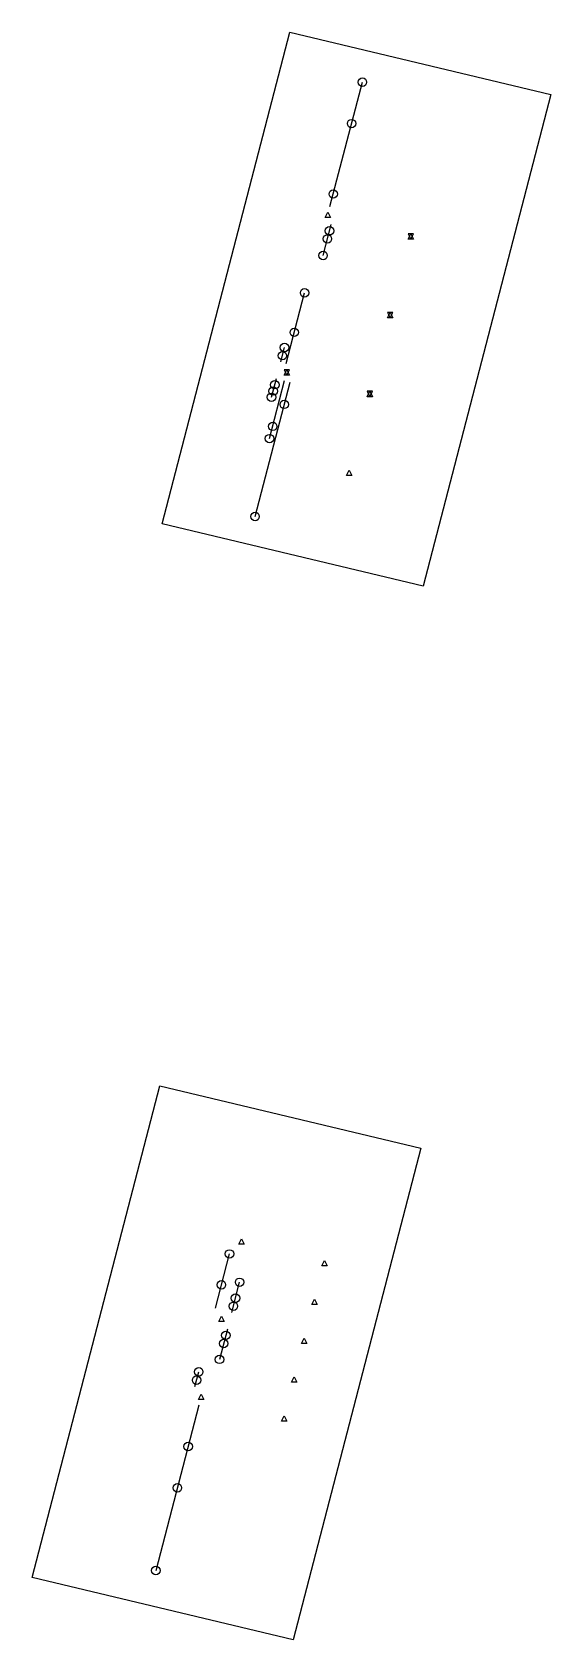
# Model space of a CAD drawing. Extents: x 10392 to 11962, y 4208 to 5122.
# Drawn here: x 10392 to 10577, y 4550 to 5122 of the extents above.
import ezdxf

# ---------------------------------------------------------------- set-up
doc = ezdxf.new("R2010")
doc.units = 0
doc.header["$MEASUREMENT"] = 0
for name, color, linetype in [('bpcs', 30, 'Continuous'), ('closure', 50, 'Continuous'), ('instrument_sites', 40, 'Continuous'), ('mpbx', 6, 'Continuous')]:
    doc.layers.add(name, color=color, linetype=linetype)

msp = doc.modelspace()

# ---------------------------------------------------------------- linework, layer by layer
at = {"layer": 'bpcs', "linetype": 'Continuous'}
for p, q in [((10498.04, 5060.31), (10509.56, 5104.53)), ((10498.04, 5060.31), (10498.04, 5060.31)), ((10498.04, 5060.31), (10498.04, 5060.31)), ((10495.57, 5042.87), (10498.44, 5053.91)), ((10482.48, 5004.52), (10489.01, 5029.58)), ((10480.54, 5005.02), (10481.88, 5010.15)), ((10476.54, 4977.76), (10481.91, 4998.37)), ((10477.26, 4992.45), (10479, 4999.12)), ((10471.39, 4950.06), (10483.84, 4997.86)), ((10457.27, 4668.39), (10462.3, 4687.71)), ((10463.1, 4666.88), (10465.9, 4677.64)), ((10457.27, 4668.39), (10457.27, 4668.39))]:
    msp.add_line(p, q, dxfattribs=at)
at = {"layer": 'bpcs'}
for p, q in [((10461.56, 4660.98), (10458.76, 4650.21)), ((10450.03, 4640.61, -110), (10451.38, 4645.77, -110)), ((10451.45, 4633.94, 1000), (10436.08, 4574.95, 1000))]:
    msp.add_line(p, q, dxfattribs=at)
at = {"layer": 'bpcs', "linetype": 'Continuous'}
msp.add_lwpolyline([(10482.67, 5002.27), (10483.63, 5000.36), (10481.72, 5000.36)], close=True, dxfattribs=at)
for centre in [(10509.56, 5104.53), (10505.73, 5089.82), (10499.2, 5064.76), (10497.11, 5048.78), (10497.86, 5051.68), (10495.57, 5042.87), (10489.01, 5029.59), (10485.35, 5015.55), (10481.88, 5010.15), (10481.12, 5007.25), (10478.42, 4996.9), (10477.26, 4992.45), (10477.84, 4994.67), (10481.77, 4989.93), (10477.67, 4982.11), (10476.54, 4977.76), (10471.39, 4950.06), (10462.3, 4687.71), (10459.44, 4676.72), (10465.9, 4677.64), (10464.44, 4672), (10463.68, 4669.09), (10460.23, 4655.85), (10460.99, 4658.76), (10458.76, 4650.21), (10450.61, 4642.82), (10451.38, 4645.77), (10447.61, 4619.23), (10443.78, 4604.52), (10436.12, 4575.11)]:
    msp.add_circle(centre, 1.5, dxfattribs=at)
at = {"layer": 'closure', "linetype": 'Continuous'}
for points in [[(10497.28, 5058.32), (10498.23, 5056.4), (10496.32, 5056.4)], [(10526.77, 5050.63), (10527.73, 5048.72), (10525.81, 5048.72)], [(10519.47, 5022.61), (10520.43, 5020.7), (10518.51, 5020.7)], [(10482.67, 5002.27), (10483.63, 5000.36), (10481.72, 5000.36)], [(10512.24, 4994.58), (10513.19, 4992.66), (10511.28, 4992.66)], [(10504.87, 4966.57), (10505.83, 4964.66), (10503.91, 4964.66)], [(10466.6, 4693.07), (10467.56, 4691.15), (10465.64, 4691.15)], [(10496.1, 4685.38), (10497.05, 4683.47), (10495.14, 4683.47)], [(10492.52, 4671.66), (10493.48, 4669.75), (10491.57, 4669.75)], [(10459.45, 4665.64), (10460.41, 4663.72), (10458.5, 4663.72)], [(10488.9, 4657.75), (10489.86, 4655.84), (10487.94, 4655.84)], [(10485.33, 4644.06), (10486.29, 4642.14), (10484.37, 4642.14)], [(10452.21, 4637.85), (10453.17, 4635.93), (10451.26, 4635.93)], [(10481.71, 4630.16), (10482.67, 4628.25), (10480.75, 4628.25)]]:
    msp.add_lwpolyline(points, close=True, dxfattribs=at)
at = {"layer": 'instrument_sites'}
for points in [[(10483.75, 5122.34), (10576.59, 5100.11), (10531.21, 4925.24), (10438.37, 4947.46)], [(10437.51, 4747.54), (10530.34, 4725.32), (10484.96, 4550.44), (10392.13, 4572.67)]]:
    msp.add_lwpolyline(points, close=True, dxfattribs=at)
at = {"layer": 'mpbx', "linetype": 'Continuous'}
for points in [[(10526.77, 5048.72), (10527.73, 5050.63), (10525.81, 5050.63)], [(10519.47, 5020.7), (10520.43, 5022.61), (10518.51, 5022.61)], [(10482.67, 5000.36), (10483.63, 5002.27), (10481.72, 5002.27)], [(10512.24, 4992.66), (10513.19, 4994.58), (10511.28, 4994.58)]]:
    msp.add_lwpolyline(points, close=True, dxfattribs=at)

doc.saveas('drawing.dxf')
